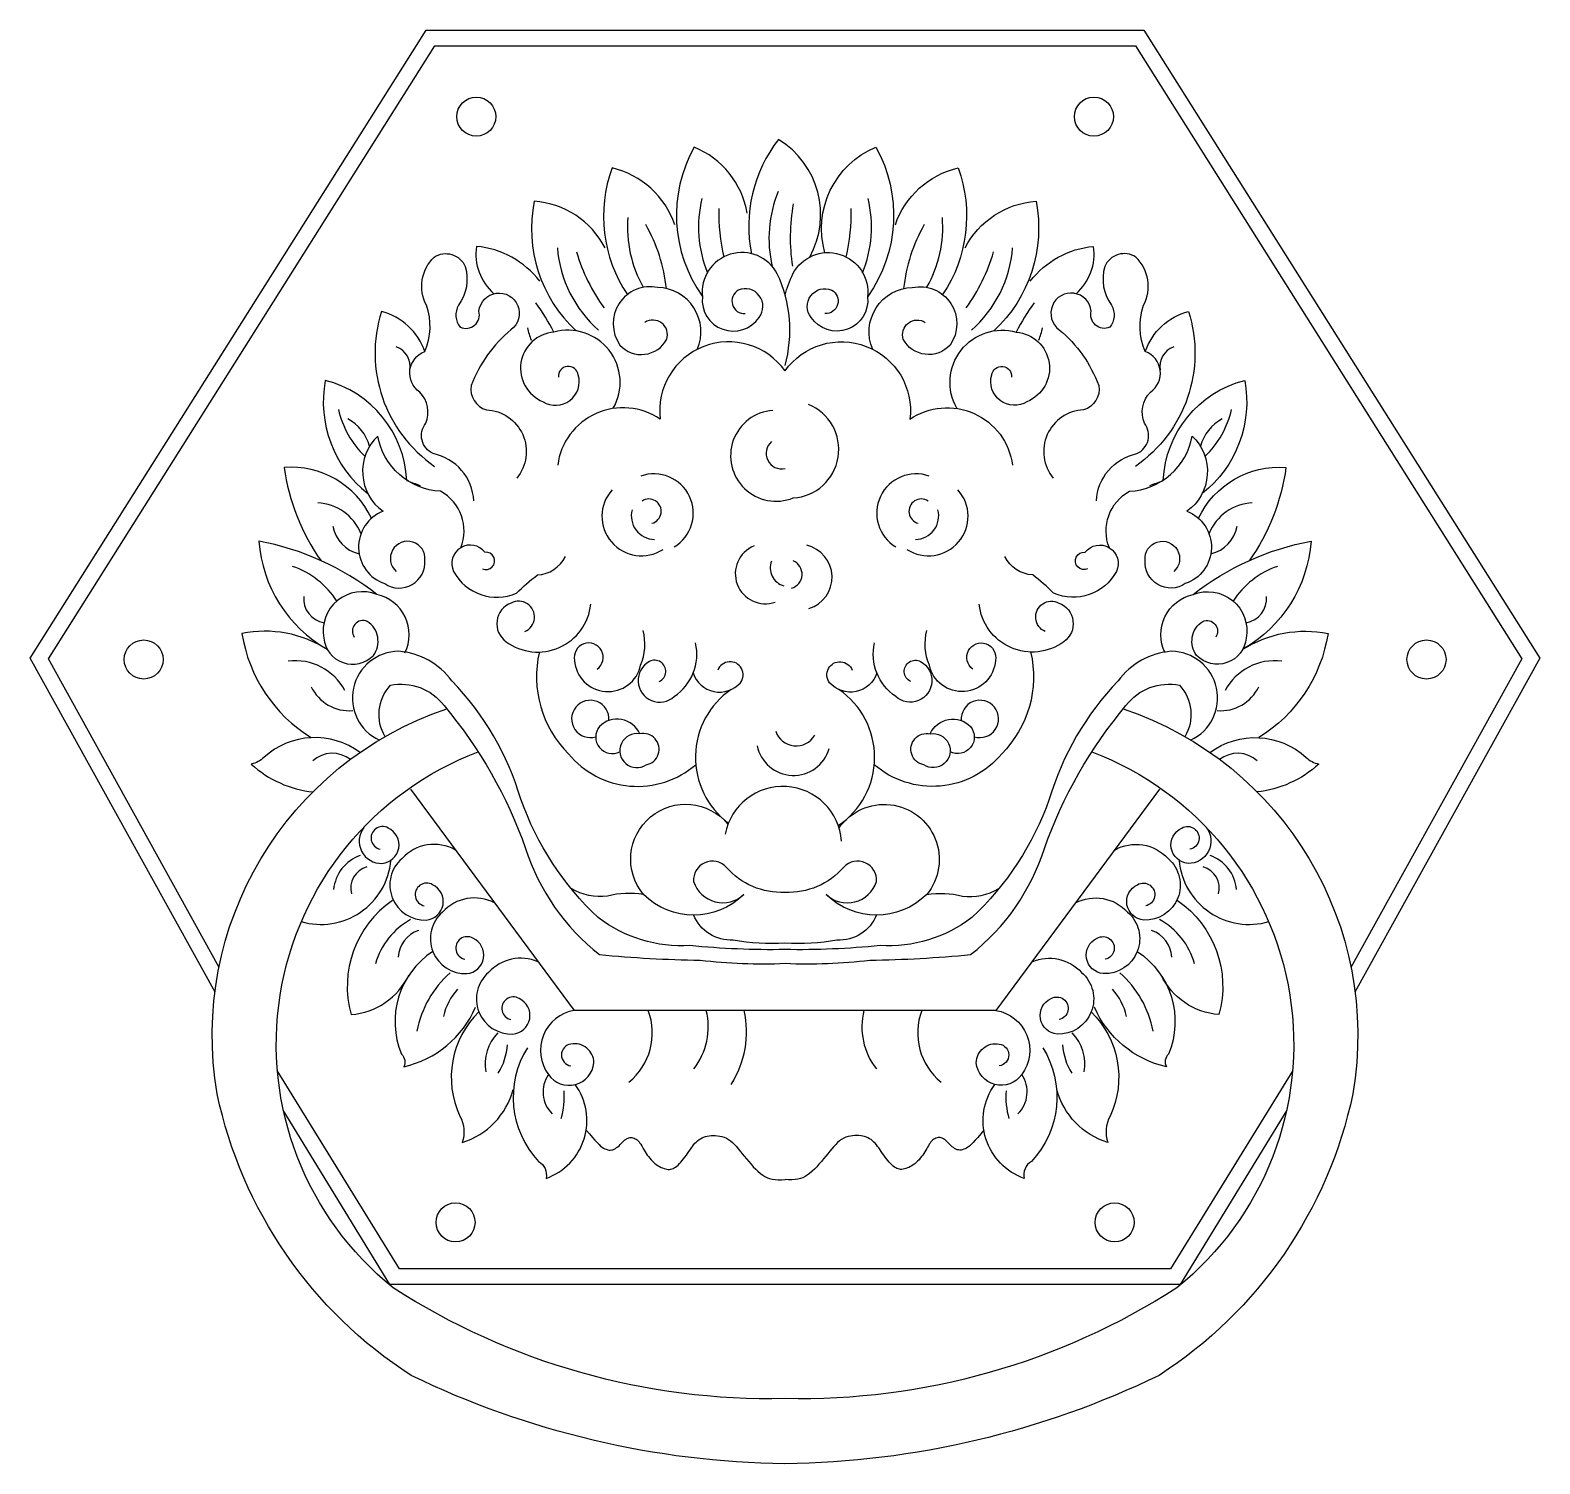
# Model space of a CAD drawing. Header units: metres. Extents: x 18.9 to 105.5, y 218.7 to 300.9.
import ezdxf

# ---------------------------------------------------------------- set-up
doc = ezdxf.new("R2010")
doc.units = ezdxf.units.M
for name, color, linetype in [('3', 3, 'Continuous'), ('4', 4, 'Continuous'), ('7', 7, 'Continuous')]:
    doc.layers.add(name, color=color, linetype=linetype)

msp = doc.modelspace()

# ---------------------------------------------------------------- linework, layer by layer
at = {"layer": '3'}
for p, q in [((40.74, 257.4), (50.13, 244.71)), ((83.7, 257.4), (74.32, 244.71))]:
    msp.add_line(p, q, dxfattribs=at)
for points in [[(29.77, 247.18), (19.97, 264.88), (42.13, 300.04), (82.32, 300.04), (104.48, 264.88), (94.67, 247.18)], [(62.23, 281.7), (62.22, 281.71)], [(74.32, 244.71), (62.22, 244.71), (50.13, 244.71)], [(91.35, 241.27), (84.34, 229.89), (40.1, 229.89), (33.09, 241.27)], [(50.82, 237.83), (51, 237.62), (51.17, 237.42), (51.31, 237.26), (51.44, 237.13), (51.55, 237.02), (51.64, 236.93), (51.73, 236.87), (51.81, 236.81), (51.89, 236.77), (51.97, 236.74), (52.05, 236.72), (52.13, 236.7), (52.2, 236.7), (52.28, 236.71), (52.35, 236.72), (52.42, 236.75), (52.49, 236.79), (52.56, 236.84), (52.63, 236.89), (52.7, 236.95), (52.76, 237.01), (52.82, 237.07), (52.88, 237.13), (52.93, 237.18), (52.98, 237.23), (53.03, 237.28), (53.08, 237.31), (53.12, 237.34), (53.17, 237.37), (53.22, 237.39), (53.27, 237.4), (53.32, 237.41), (53.37, 237.41), (53.43, 237.41), (53.5, 237.4), (53.56, 237.38), (53.62, 237.35), (53.68, 237.32), (53.74, 237.28), (53.8, 237.23), (53.85, 237.17), (53.9, 237.1), (53.95, 237.03), (54, 236.95), (54.05, 236.86), (54.09, 236.78), (54.15, 236.69), (54.2, 236.59), (54.26, 236.5), (54.32, 236.41), (54.39, 236.32), (54.46, 236.23), (54.54, 236.14), (54.62, 236.06), (54.7, 235.98), (54.78, 235.91), (54.86, 235.85), (54.95, 235.8), (55.03, 235.75), (55.12, 235.7), (55.2, 235.67), (55.29, 235.64), (55.37, 235.62), (55.45, 235.6), (55.52, 235.59), (55.59, 235.59), (55.66, 235.6), (55.73, 235.62), (55.8, 235.64), (55.87, 235.67), (55.94, 235.72), (56.01, 235.77), (56.09, 235.84), (56.16, 235.92), (56.24, 236.01), (56.32, 236.1), (56.4, 236.2), (56.48, 236.3), (56.56, 236.41), (56.63, 236.51), (56.71, 236.61), (56.78, 236.72), (56.85, 236.82), (56.91, 236.91), (56.98, 237), (57.05, 237.09), (57.13, 237.16), (57.2, 237.23), (57.29, 237.3), (57.37, 237.35), (57.46, 237.4), (57.55, 237.44), (57.65, 237.47), (57.76, 237.49), (57.87, 237.51), (57.98, 237.53), (58.1, 237.53), (58.22, 237.53), (58.35, 237.52), (58.48, 237.5), (58.6, 237.47), (58.73, 237.43), (58.86, 237.38), (58.98, 237.31), (59.09, 237.23), (59.21, 237.13), (59.32, 237.02), (59.43, 236.9), (59.54, 236.77), (59.65, 236.63), (59.77, 236.49), (59.88, 236.34), (60.01, 236.19), (60.14, 236.04), (60.27, 235.89), (60.4, 235.74), (60.54, 235.61), (60.67, 235.48), (60.81, 235.36), (60.94, 235.26), (61.07, 235.18), (61.21, 235.11), (61.34, 235.06), (61.49, 235.03), (61.65, 235), (61.82, 234.99), (62.01, 234.99), (62.23, 235)], [(73.62, 237.83), (73.45, 237.62), (73.28, 237.42), (73.13, 237.26), (73.01, 237.13), (72.9, 237.02), (72.8, 236.93), (72.71, 236.87), (72.63, 236.81), (72.55, 236.77), (72.47, 236.74), (72.39, 236.72), (72.32, 236.7), (72.24, 236.7), (72.17, 236.71), (72.09, 236.72), (72.02, 236.75), (71.95, 236.79), (71.88, 236.84), (71.81, 236.89), (71.75, 236.95), (71.68, 237.01), (71.62, 237.07), (71.57, 237.13), (71.51, 237.18), (71.46, 237.23), (71.41, 237.28), (71.37, 237.31), (71.32, 237.34), (71.28, 237.37), (71.23, 237.39), (71.18, 237.4), (71.13, 237.41), (71.07, 237.41), (71.01, 237.41), (70.95, 237.4), (70.88, 237.38), (70.82, 237.35), (70.76, 237.32), (70.7, 237.28), (70.64, 237.23), (70.59, 237.17), (70.54, 237.1), (70.49, 237.03), (70.45, 236.95), (70.4, 236.86), (70.35, 236.78), (70.3, 236.69), (70.24, 236.59), (70.18, 236.5), (70.12, 236.41), (70.05, 236.32), (69.98, 236.23), (69.91, 236.14), (69.83, 236.06), (69.75, 235.98), (69.66, 235.91), (69.58, 235.85), (69.5, 235.8), (69.41, 235.75), (69.32, 235.7), (69.24, 235.67), (69.16, 235.64), (69.08, 235.62), (69, 235.6), (68.92, 235.59), (68.85, 235.59), (68.78, 235.6), (68.71, 235.62), (68.64, 235.64), (68.58, 235.67), (68.51, 235.72), (68.43, 235.77), (68.36, 235.84), (68.28, 235.92), (68.2, 236.01), (68.12, 236.1), (68.04, 236.2), (67.96, 236.3), (67.89, 236.41), (67.81, 236.51), (67.74, 236.61), (67.67, 236.72), (67.6, 236.82), (67.53, 236.91), (67.46, 237), (67.39, 237.09), (67.32, 237.16), (67.24, 237.23), (67.16, 237.3), (67.07, 237.35), (66.98, 237.4), (66.89, 237.44), (66.79, 237.47), (66.69, 237.49), (66.58, 237.51), (66.46, 237.53), (66.34, 237.53), (66.22, 237.53), (66.1, 237.52), (65.97, 237.5), (65.84, 237.47), (65.71, 237.43), (65.59, 237.38), (65.47, 237.31), (65.35, 237.23), (65.24, 237.13), (65.13, 237.02), (65.02, 236.9), (64.9, 236.77), (64.79, 236.63), (64.68, 236.49), (64.56, 236.34), (64.43, 236.19), (64.31, 236.04), (64.17, 235.89), (64.04, 235.74), (63.91, 235.61), (63.77, 235.48), (63.63, 235.36), (63.5, 235.26), (63.37, 235.18), (63.24, 235.11), (63.1, 235.06), (62.95, 235.03), (62.8, 235), (62.62, 234.99), (62.43, 234.99), (62.22, 235)]]:
    msp.add_lwpolyline(points, dxfattribs=at)
for points in [[(63.64, 287.92, 0.4), (61.85, 294.67, 0.22), (60.3, 288.11, 0.22)], [(60.05, 290.44, 0.26), (57.01, 294.23, 0.29), (57.48, 285.67)], [(64.51, 288.17, -0.38), (67.43, 294.23, -0.29), (66.97, 285.67)], [(55.9, 289.77, 0.26), (52.3, 293.04, 0.24), (53.18, 285.77, 0.24)], [(68.55, 289.77, -0.26), (72.15, 293.04, -0.24), (71.26, 285.77, -0.24)], [(51.9, 288.46, 0.26), (47.83, 291.13, 0.26), (50.24, 283.69)], [(72.55, 288.46, -0.26), (76.62, 291.13, -0.26), (74.2, 283.69)], [(48.15, 286.54, 0.21), (44.53, 288.54, 0.21)], [(76.29, 286.54, -0.21), (79.92, 288.54, -0.21)], [(44.37, 273.94, 0.34), (42.04, 276.65, -0.49), (41.61, 278.39, 0.3), (41.27, 280.18, -0.61), (41.56, 282.5, 0.19), (41.65, 285.16, -0.33), (42.09, 287.92, -0.47), (43.88, 287.38, -0.23), (43.49, 285.16, 0.31), (43.59, 283.9, 0.63), (44.66, 284.82, -1.54), (46.5, 283.76, 0.13), (44.22, 280.56, 0.38), (45.09, 279.16, -0.62), (46.83, 275.24)], [(62.22, 281.7, 0.18), (61.78, 286.96, 0.83), (57.48, 285.64, 0.78), (60.73, 284.46, 0.78), (59.54, 286.03, 0.79), (59.94, 284.68)], [(62.22, 285.74, -0.04), (62.67, 286.96, -0.83), (66.96, 285.64, -0.78), (63.72, 284.46, -0.78), (64.9, 286.03, -0.79), (64.51, 284.68)], [(80.08, 273.94, -0.34), (82.4, 276.65, 0.49), (82.84, 278.39, -0.3), (83.18, 280.18, 0.61), (82.89, 282.5, -0.19), (82.79, 285.16, 0.33), (82.35, 287.92, 0.47), (80.56, 287.38, 0.23), (80.95, 285.16, -0.31), (80.85, 283.9, -0.63), (79.79, 284.82, 1.54), (77.95, 283.76, -0.13), (80.22, 280.56, -0.38), (79.35, 279.16, 0.62), (77.61, 275.24)], [(57.19, 282.63, 0.53), (54.92, 286.18, 0.68), (52.75, 282.88, 0.52), (55.44, 283.21, 0.7), (54.18, 284.18)], [(67.25, 282.63, -0.53), (69.52, 286.18, -0.68), (71.69, 282.88, -0.52), (69, 283.21, -0.7), (70.27, 284.18)], [(41.56, 282.5, 0.25), (39.07, 284.81, 0.33), (42.12, 275.92)], [(82.89, 282.5, -0.25), (85.37, 284.81, -0.33), (82.32, 275.92)], [(52.37, 279.25, 0.67), (48.96, 283.62, 0.79), (48.34, 279.63, 0.69), (50.36, 281.16, 0.98), (49.22, 281.03)], [(72.08, 279.25, -0.67), (75.49, 283.62, -0.79), (76.1, 279.63, -0.69), (74.08, 281.16, -0.98), (75.22, 281.03)], [(62.22, 281.39, 0.78), (55.06, 278.62, 0.56), (49.18, 275.99)], [(62.22, 281.39, -0.78), (69.39, 278.62, -0.56), (75.27, 275.99)], [(40.52, 275.11, 0.33), (35.85, 280.85, 0.28), (38.29, 274.36)], [(83.92, 275.11, -0.33), (88.59, 280.85, -0.28), (86.15, 274.36)], [(61.52, 279.13, 1.17), (62.69, 274.11, 0.8), (63.56, 279.47, 0.8)], [(43.62, 271.25, 0.38), (42.46, 274.49, -0.35), (38.86, 277.66, 0.47), (39.16, 273.34, 0.7), (39.26, 269.19, 0.63), (41.56, 270.54, 1.62), (39.91, 269.89)], [(80.83, 271.25, -0.38), (81.98, 274.49, 0.35), (85.58, 277.66, -0.47), (85.28, 273.34, -0.7), (85.18, 269.19, -0.63), (82.88, 270.54, -1.62), (84.53, 269.89)], [(38.5, 272.94, 0.31), (33.49, 275.86, 0.12), (35.61, 270.49)], [(85.94, 272.94, -0.31), (90.96, 275.86, -0.12), (88.84, 270.49)], [(38.81, 268.57, 0.12), (32.04, 271.63, 0.25), (35.95, 265.43)], [(44.86, 270.04, 1.31), (45.01, 270.99, 0.9), (43.21, 269.89, 0.39), (46.82, 268.64, -0.04), (48.02, 269.69, 0.27), (49.62, 270.74)], [(79.58, 270.04, -1.31), (79.43, 270.99, -0.9), (81.23, 269.89, -0.39), (77.63, 268.64, 0.04), (76.43, 269.69, -0.27), (74.83, 270.74)], [(85.63, 268.57, -0.12), (92.4, 271.63, -0.25), (88.49, 265.43)], [(40.41, 265.22, 0.49), (38.81, 268.57, 0.59), (35.76, 266.07, 0.64), (38.61, 265.07, 0.43), (38.26, 267.02, 0.76), (37.51, 266.12)], [(84.03, 265.22, -0.49), (85.63, 268.57, -0.59), (88.68, 266.07, -0.64), (85.83, 265.07, -0.43), (86.18, 267.02, -0.76), (86.93, 266.12)], [(47.3, 266.44, 1.04), (46.51, 268.08, 0.6), (46.22, 265.86, 0.58), (51.08, 268.01)], [(77.15, 266.44, -1.04), (77.93, 268.08, -0.6), (78.22, 265.86, -0.58), (73.36, 268.01)], [(35.95, 265.43, 0.19), (31.07, 266.34, 0.22), (35.04, 260.36)], [(51.44, 264.29, 1.85), (50.15, 264.79, 0.87), (53.94, 264.51, 0.16), (54.08, 266.51, 0.16)], [(73, 264.29, -1.85), (74.29, 264.79, -0.87), (70.5, 264.51, -0.16), (70.36, 266.51, -0.16)], [(88.49, 265.43, -0.19), (93.37, 266.34, -0.22), (89.4, 260.36)], [(85.49, 260.21, 0.8), (84.38, 265.31, 0.22), (81.33, 263.61, 0.12), (77.38, 256.82, -0.12), (72.93, 250.03, -0.18), (67.67, 248.43, -0.03), (62.22, 248.2, -0.03), (56.77, 248.43, -0.18), (51.51, 250.03, -0.12), (47.07, 256.82, 0.12), (43.11, 263.61, 0.22), (40.06, 265.31, 0.8), (38.95, 260.21)], [(48.13, 265.27, 0.26), (49.8, 259.43, 0.42), (57.1, 258.8, 0.42)], [(55.01, 263.58, 1.03), (54.44, 264.72, 1.13), (55.87, 262.72, 0.31), (57.09, 265.79, 0.31)], [(69.43, 263.58, -1.03), (70, 264.72, -1.13), (68.57, 262.72, -0.31), (67.36, 265.79, -0.31)], [(76.31, 265.27, -0.26), (74.65, 259.43, -0.42), (67.34, 258.8, -0.42)], [(56.95, 264.07, 0.58), (59.66, 263.51, 1.17), (58.37, 264.22, 1.17)], [(67.49, 264.07, -0.58), (64.78, 263.51, -1.17), (66.07, 264.22, -1.17)], [(39.28, 260.41, -0.33), (39.58, 263.36, -0.29), (42.66, 262.2, -0.09), (47.34, 254, 0.15), (51.58, 247.91, 0.02), (57.35, 247.59, 0.04), (62.23, 247.41, 0.04), (67.09, 247.59, 0.02), (72.87, 247.91, 0.15), (77.1, 254, -0.09), (81.78, 262.2, -0.29), (84.86, 263.36, -0.33), (85.16, 260.41)], [(53.89, 260.57, 0.53), (51.58, 261, 0.81), (52.75, 259.54)], [(70.55, 260.57, -0.53), (72.86, 261, -0.81), (71.69, 259.54)], [(37.85, 259.5, 0.36), (32.33, 259.22, -0.14), (31.6, 258.84, 0.16), (35.16, 257.24)], [(86.59, 259.5, -0.36), (92.12, 259.22, 0.14), (92.84, 258.84, -0.16), (89.28, 257.24)], [(65.32, 255.18, -1.04), (70.35, 251.36, -0.41), (64.58, 251.36, 0.55), (67.47, 252.1, 0.71), (65.59, 252.93, -0.23), (62.22, 251.48, -0.23), (58.85, 252.93, 0.71), (56.98, 252.1, 0.55), (59.86, 251.36, -0.41), (54.1, 251.36, -1), (58.95, 255.4)], [(38.06, 255.2, 0.63), (39.1, 253.14, 0.77), (39.46, 255.17, 1.18), (39, 253.96)], [(86.39, 255.2, -0.63), (85.34, 253.14, -0.77), (84.98, 255.17, -1.18), (85.45, 253.96)], [(43.32, 253.91, 0.35), (40.25, 253.42, 0.71), (41.64, 249.89, 0.77), (42, 251.92, 1.18), (41.53, 250.71)], [(81.12, 253.91, -0.35), (84.2, 253.42, -0.71), (82.8, 249.89, -0.77), (82.44, 251.92, -1.18), (82.91, 250.71)], [(45.56, 250.88, 0.34), (42.57, 250.35, 0.71), (43.97, 246.82, 0.77), (44.32, 248.85, 1.18), (43.86, 247.64)], [(54.1, 251.36, 0.1), (52.04, 251.27, -0.17), (49.96, 251.7)], [(70.35, 251.36, -0.1), (72.4, 251.27, 0.17), (74.48, 251.7)], [(78.88, 250.88, -0.34), (81.87, 250.35, -0.71), (80.48, 246.82, -0.77), (80.12, 248.85, -1.18), (80.59, 247.64)], [(39.7, 251.02, 0.32), (37.33, 244.47, 0.27), (40.64, 246.74, 0.27)], [(84.74, 251.02, -0.32), (87.11, 244.47, -0.27), (83.8, 246.74, -0.27)], [(67.47, 250.19, -0.32), (65.2, 248.74, -0.06), (62.22, 248.57, -0.06), (59.25, 248.74, -0.32), (56.98, 250.19)], [(42.01, 248.09, 0.36), (40.22, 242.2, -0.34), (40.35, 241.48, 0.24), (44.47, 244.89, 0.24)], [(48.04, 247.5, 0.32), (45.22, 246.89, 0.71), (46.61, 243.35, 0.77), (46.97, 245.39, 1.18), (46.5, 244.18)], [(76.4, 247.5, -0.32), (79.23, 246.89, -0.71), (77.83, 243.35, -0.77), (77.48, 245.39, -1.18), (77.94, 244.18)], [(82.43, 248.09, -0.36), (84.22, 242.2, 0.34), (84.1, 241.48, -0.24), (79.97, 244.89, -0.24)], [(44.66, 244.63, 0.32), (43.57, 238.65, -0.21), (43.7, 237.13, 0.26), (46.62, 240.18)], [(50.13, 244.71, 0.56), (48.65, 241.03, 0.7), (51.26, 241.71, 0.46), (49.94, 242.78, 0.87), (49.94, 241.53)], [(74.32, 244.71, -0.56), (75.8, 241.03, -0.7), (73.19, 241.71, -0.46), (74.51, 242.78, -0.87), (74.51, 241.53)], [(79.78, 244.63, -0.32), (80.87, 238.65, 0.21), (80.74, 237.13, -0.26), (77.82, 240.18)], [(47.44, 242.57, 0.34), (48.08, 236.05, -0.33), (48.51, 235.07, 0.5), (50.19, 240.46, 0.5)], [(77.01, 242.57, -0.34), (76.36, 236.05, 0.33), (75.94, 235.07, -0.5), (74.25, 240.46, -0.5)]]:
    msp.add_lwpolyline(points, format="xyb", dxfattribs=at)
for points in [[(54.26, 258.8, 1.02), (53.89, 260.57, 1.48)], [(70.18, 258.8, -1.02), (70.55, 260.57, -1.48)]]:
    msp.add_lwpolyline(points, format="xyb", close=True, dxfattribs=at)
for centre in [(44.51, 295.98), (79.94, 295.98), (25.43, 264.84), (99.02, 264.84), (43.32, 232.55), (81.13, 232.55)]:
    msp.add_circle(centre, 1.12, dxfattribs=at)
for centre, radius, start, end in [((64.3, 289.64), 7.04, 166.52, 201.85), ((68.34, 289), 7.04, 157.52, 193.2), ((73.33, 289.03), 10.81, 169.62, 188.69), ((60.14, 289.64), 7.04, 338.15, 13.48), ((60.22, 289.65), 7.04, 175.52, 209.44), ((69.23, 290.45), 10.81, 178.62, 193.53), ((55.21, 290.45), 10.81, 346.47, 1.38), ((64.23, 289.65), 7.04, 330.56, 4.48), ((46.03, 285.11), 9.44, 6.11, 29.68), ((78.41, 285.11), 9.44, 150.32, 173.89), ((47.49, 288.09), 3, 171.4, 229.01), ((56.18, 289.01), 7.04, 184.52, 228.66), ((68.26, 289.01), 7.04, 311.34, 355.48), ((76.95, 288.09), 3, 310.99, 8.6), ((60.62, 291.31), 10.81, 196.62, 215.69), ((63.83, 291.31), 10.81, 324.31, 343.38), ((37.17, 277.55), 13.26, 27.25, 35.8), ((87.27, 277.55), 13.26, 144.2, 152.75), ((52.07, 284.9), 4.74, 192.72, 201.52), ((72.37, 284.9), 4.74, 338.48, 347.28), ((39.51, 281.64), 1.21, 349.9, 70.05), ((84.93, 281.64), 1.21, 109.95, 190.1), ((41.88, 280.4), 5.42, 192.91, 226.18), ((82.56, 280.4), 5.42, 313.82, 347.09), ((35.82, 276.32), 2.68, 16.3, 60.55), ((88.62, 276.32), 2.68, 119.45, 163.7), ((62.04, 276.67), 0.9, 131.25, 281.66), ((44.69, 285.09), 10.81, 232.62, 232.66), ((79.75, 285.09), 10.81, 307.34, 307.38), ((54.7, 273.23), 2.26, 301.12, 109.61), ((69.74, 273.23), 2.26, 70.39, 238.88), ((44.69, 285.09), 10.81, 247.32, 251.69), ((53.99, 273.06), 2.27, 138.2, 302.87), ((70.45, 273.06), 2.27, 237.13, 41.8), ((79.75, 285.09), 10.81, 288.31, 292.68), ((35.28, 271.01), 2.82, 22.06, 87.29), ((54.41, 273.34), 0.71, 284.44, 123.53), ((70.04, 273.34), 0.71, 56.47, 255.56), ((89.16, 271.01), 2.82, 92.71, 157.94), ((54.77, 273.09), 1.37, 165.58, 268.22), ((69.67, 273.09), 1.37, 271.78, 14.42), ((38.27, 272.87), 2.03, 190.88, 256.19), ((86.17, 272.87), 2.03, 283.81, 349.12), ((61.09, 269.76), 1.72, 112.01, 289.42), ((63.04, 269.56), 1.88, 287.22, 76.99), ((62.45, 270.1), 1.08, 158.84, 254.34), ((62.37, 269.73), 0.83, 285.73, 66.96), ((32.37, 265.53), 4.92, 32.63, 71.02), ((92.07, 265.53), 4.92, 108.98, 147.37), ((36, 268.32), 1.39, 174.1, 260.85), ((88.45, 268.32), 1.39, 279.15, 5.9), ((34.13, 261.55), 3.22, 27.87, 97.27), ((90.31, 261.55), 3.22, 82.73, 152.13), ((37.23, 264.34), 2.44, 205.76, 274.64), ((36.92, 269.81), 7.04, 291.47, 291.66), ((87.52, 269.81), 7.04, 248.34, 248.53), ((87.21, 264.34), 2.44, 265.36, 334.24), ((51.05, 261.43), 1.07, 355.42, 287.41), ((61.8, 259.23), 4.72, 124.48, 233.16), ((62.64, 259.23), 4.72, 303.97, 55.52), ((73.4, 261.43), 1.07, 252.59, 184.58), ((62.86, 261.12), 1.24, 198.64, 329.44), ((62.71, 260.32), 2.13, 191.57, 343.82), ((36.25, 257.8), 1.66, 51.19, 132.61), ((88.19, 257.8), 1.66, 47.39, 128.81), ((62.1, 254.19), 3.37, 3.98, 169.16), ((35.59, 253.68), 4.04, 253.72, 354.84), ((38.63, 251.41), 2.32, 109.67, 174.13), ((38.59, 251.72), 1.28, 106.24, 195), ((88.85, 253.68), 4.04, 185.16, 286.28), ((85.85, 251.72), 1.28, 345, 73.76), ((85.82, 251.41), 2.32, 5.87, 70.33), ((42.77, 246.24), 4.2, 118.87, 164.12), ((81.68, 246.24), 4.2, 15.88, 61.13), ((41.76, 247.65), 1.74, 109.04, 176), ((82.68, 247.65), 1.74, 4, 70.96), ((47.01, 242.35), 6.03, 131.56, 168.78), ((77.43, 242.35), 6.03, 11.22, 48.44), ((45.88, 243.66), 3.33, 137.2, 167.73), ((78.56, 243.66), 3.33, 12.27, 42.8), ((50.98, 243.42), 3.63, 309.06, 20.69), ((53.94, 243.76), 3.88, 321.76, 14.14), ((54.4, 243.48), 5.61, 327.5, 12.61), ((70.51, 243.76), 3.88, 165.86, 218.24), ((73.46, 243.42), 3.63, 159.31, 230.94), ((47.53, 241.65), 2.51, 135.33, 190.78), ((76.91, 241.65), 2.51, 349.22, 44.67), ((42.84, 242.95), 3.46, 328, 356.48), ((81.6, 242.95), 3.46, 183.52, 212), ((50.1, 240.03), 1.76, 145.31, 225.6), ((74.35, 240.03), 1.76, 314.4, 34.69), ((45.18, 239.74), 4.38, 343.67, 4.67), ((79.27, 239.74), 4.38, 175.33, 196.33)]:
    msp.add_arc(centre, radius, start, end, dxfattribs=at)
at = {"layer": '4'}
for points in [[(29.53, 245.75), (18.92, 264.91), (41.63, 300.94), (82.81, 300.94), (105.52, 264.91), (94.91, 245.75)], [(91.01, 238.98), (84.89, 228.99), (39.56, 228.99), (33.43, 238.98)]]:
    msp.add_lwpolyline(points, dxfattribs=at)
msp.add_lwpolyline([(81.62, 262.01, -0.37), (94.79, 239.92, -0.2), (83.68, 223.77, -0.11), (62.22, 218.7, -0.11), (40.77, 223.77, -0.2), (29.65, 239.92, -0.37), (42.82, 262.01)], format="xyb", dxfattribs=at)
at = {"layer": '7'}
msp.add_lwpolyline([(79.83, 259.54, -0.58), (84.7, 228.8, -0.15), (62.22, 222.44, -0.15), (39.74, 228.8, -0.58), (44.61, 259.54)], format="xyb", dxfattribs=at)

doc.saveas('drawing.dxf')
